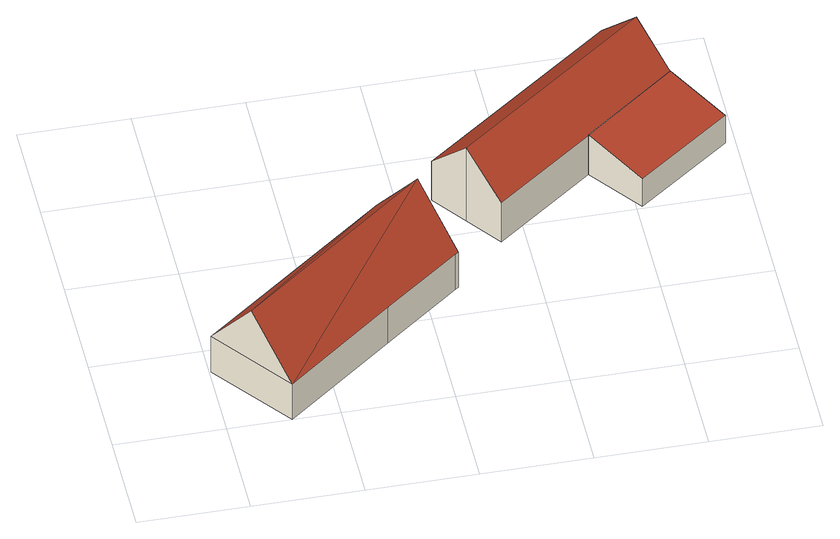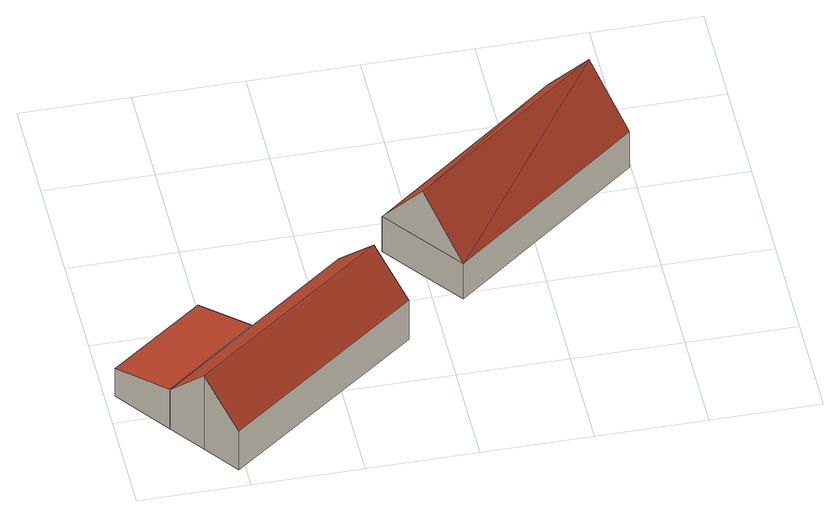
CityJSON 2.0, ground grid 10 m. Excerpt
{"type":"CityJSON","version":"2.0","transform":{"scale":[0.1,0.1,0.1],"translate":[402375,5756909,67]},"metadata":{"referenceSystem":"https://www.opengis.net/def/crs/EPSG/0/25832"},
"CityObjects":{
"building1":{"type":"Building","attributes":{"Gemeindeschluessel":"05515000","Geometrietyp2DReferenz":"3000","function":"31001_1100","roofType":"3100","measuredHeight":9.78},"address":[{"country":"Germany","locality":"Münster","thoroughfareNumber":"392a","thoroughfareName":"Roxeler Straße"}],"geometry":[{"type":"Solid","lod":"2","boundaries":[[[[0,1,2,3]],[[4,5,1,0]],[[6,7,5,4]],[[8,9,7,6]],[[10,11,9,8]],[[3,2,11,10]],[[12,13,3]],[[3,10,12]],[[6,4,0,13,8]],[[13,12,8]],[[12,10,8]],[[13,0,3]],[[1,5,7,9,11,2]]]],"semantics":{"surfaces":[{"type":"WallSurface"},{"type":"RoofSurface"},{"type":"GroundSurface"}],"values":[[0,0,0,0,0,0,1,1,1,1,0,0,2]]}}]},
"building2":{"type":"Building","attributes":{"name":"Haus Bakenfeld","Gemeindeschluessel":"05515000","Geometrietyp2DReferenz":"3000","function":"31001_1000","roofType":"3100","measuredHeight":8.52},"address":[{"country":"Germany","locality":"Münster","thoroughfareNumber":"392","thoroughfareName":"Roxeler Straße"}],"geometry":[{"type":"Solid","lod":"2","boundaries":[[[[14,15,16,17]],[[18,19,15,14]],[[20,21,19,18]],[[22,23,21,20]],[[24,25,23,22]],[[26,27,25,24]],[[17,16,27,26]],[[20,18,14,17,22]],[[26,24,22,17]],[[15,19,21,23,25,27,16]]]],"semantics":{"surfaces":[{"type":"WallSurface"},{"type":"RoofSurface"},{"type":"GroundSurface"}],"values":[[0,0,0,0,0,0,0,1,1,2]]}}]},
"building3":{"type":"Building","attributes":{"Gemeindeschluessel":"05515000","Geometrietyp2DReferenz":"3000","function":"51009_1610","roofType":"2100","measuredHeight":4.64},"geometry":[{"type":"Solid","lod":"2","boundaries":[[[[28,19,29,30]],[[31,15,19,28]],[[32,33,15,31]],[[30,29,33,32]],[[31,28,30,32]],[[19,15,33,29]]]],"semantics":{"surfaces":[{"type":"WallSurface"},{"type":"RoofSurface"},{"type":"GroundSurface"}],"values":[[0,0,0,0,1,2]]}}]}
},
"vertices":[
[230,134,47],[230,134,6],[174,207,6],[174,207,47],[227,132,47],[227,132,6],[157,78,47],[157,78,6],[57,0,47],[57,0,6],[1,73,47],[1,73,6],[29,37,104],[202,171,104],
[453,316,51],[453,316,6],[430,347,6],[430,347,91],[368,251,51],[368,251,6],[278,183,51],[278,183,6],[254,215,91],[254,215,6],[230,247,51],[230,247,6],[406,379,51],[406,379,6],
[368,251,52],[405,202,6],[405,202,38],[453,316,52],[491,266,38],[491,266,6]
]}
